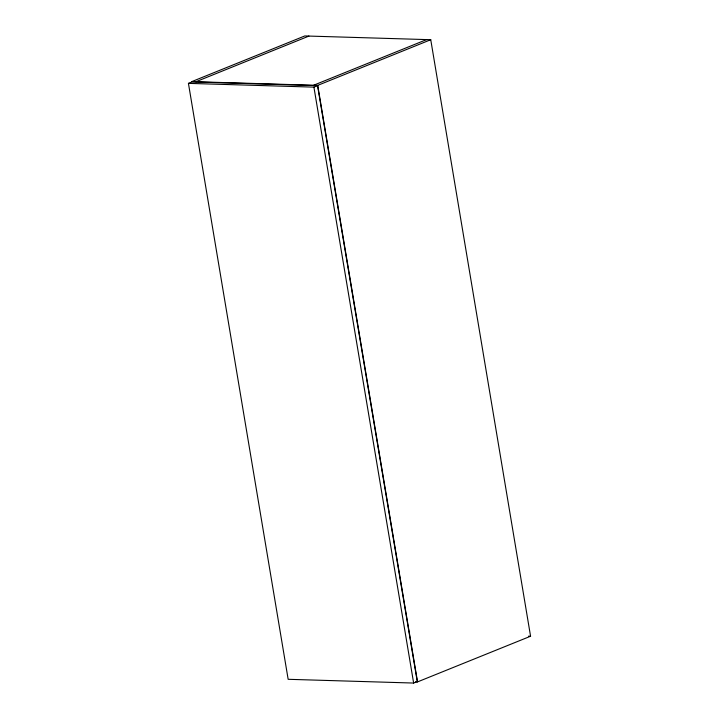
<?xml version="1.0" encoding="UTF-8"?>
<svg xmlns="http://www.w3.org/2000/svg" width="719" height="719" viewBox="0 0 719 719"><rect width="100%" height="100%" fill="white"/><g stroke="black" fill="none" stroke-linecap="round" stroke-linejoin="round"><path stroke-width="1.08" d="M188.432 83.377L192.063 81.912L317.546 85.66L417.272 681.585L413.641 683.05L288.157 679.302L188.432 83.377L313.915 87.134L317.546 85.66M195.91 81.732L308.927 36.076M313.61 85.246L426.619 39.59M430.744 39.716L304.802 35.95L191.784 81.606L317.726 85.372L430.744 39.716L530.568 636.234L417.55 681.891L415.492 681.828M528.501 636.171L530.568 636.234M317.726 85.372L417.55 681.891M313.915 87.134L413.641 683.05"/></g></svg>
